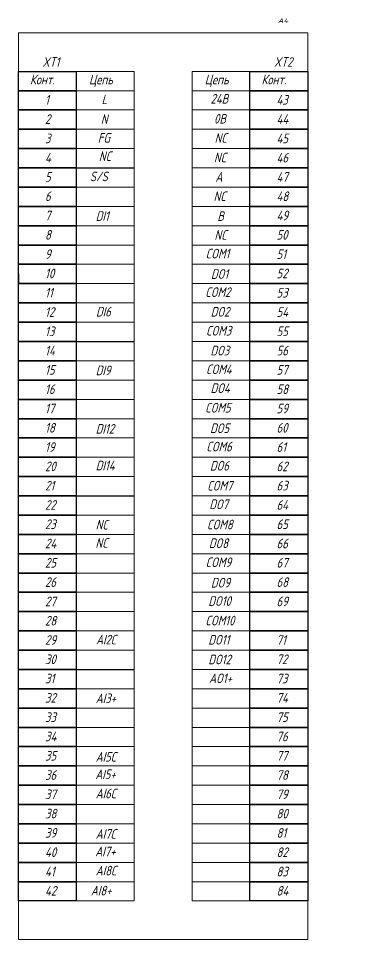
# Model space of a CAD drawing. Header units: inches. Extents: x 12 to 962, y -650 to 597.
# Drawn here: x 737.5 to 828.8, y -372.5 to -133.8 of the extents above; entities that cross this region are included whole.
import ezdxf
from ezdxf.enums import TextEntityAlignment as Align

# ---------------------------------------------------------------- set-up
doc = ezdxf.new("R2010")
doc.units = ezdxf.units.IN
doc.header["$MEASUREMENT"] = 0
doc.layers.add('SYMS', color=7, linetype='Continuous')
doc.layers.add('TAGS', color=150, linetype='Continuous')
doc.styles.get("Standard").update_dxf_attribs({"font": 'arial.ttf'})
doc.styles.add('WD_IEC', font='ISOCP2.shx', dxfattribs={"width": 0.9, "height": 4})
doc.styles.add('ГОСТ_', font='cs_gost2304.shx', dxfattribs={"oblique": 15})

# ---------------------------------------------------------------- blocks, each defined once
blk = doc.blocks.new('HAA_PLC160')
for p, q in [((0, 225), (0, 225)), ((75, 225), (75, 220)), ((15, 200), (30, 200)), ((75, 175), (75, 170)), ((0, 172.5), (0, 170)), ((75, 165), (75, 160)), ((15, 155), (30, 155)), ((75, 155), (75, 150)), ((75, 145), (75, 140)), ((15, 115), (30, 115)), ((75, 95), (75, 90)), ((75, 85), (75, 80)), ((75, 75), (75, 70)), ((15, 70), (30, 70)), ((75, 65), (75, 60)), ((75, 15), (75, 10))]:
    blk.add_line(p, q)
at = {"layer": 'SYMS', "color": 0, "lineweight": 15}
for p, q in [((15, 225), (15, 220)), ((15, 225), (30, 225)), ((45, 225), (45, 220)), ((45, 225), (60, 225)), ((15, 220), (30, 220)), ((15, 220), (15, 215)), ((45, 220), (60, 220)), ((45, 220), (45, 215)), ((15, 215), (30, 215)), ((15, 215), (30, 215)), ((15, 215), (15, 210)), ((45, 215), (60, 215)), ((45, 215), (60, 215)), ((45, 215), (45, 210)), ((15, 210), (30, 210)), ((15, 210), (30, 210)), ((15, 210), (15, 205)), ((45, 210), (60, 210)), ((45, 210), (60, 210)), ((45, 210), (45, 205)), ((15, 205), (30, 205)), ((15, 205), (30, 205)), ((15, 205), (15, 200)), ((15, 205), (30, 205)), ((45, 205), (60, 205)), ((45, 205), (60, 205)), ((45, 205), (45, 200)), ((15, 200), (30, 200)), ((15, 200), (30, 200)), ((15, 200), (15, 195)), ((45, 200), (60, 200)), ((45, 200), (60, 200)), ((45, 200), (45, 195)), ((15, 195), (30, 195)), ((15, 195), (30, 195)), ((15, 195), (15, 190)), ((45, 195), (60, 195)), ((45, 195), (60, 195)), ((45, 195), (45, 190)), ((15, 190), (30, 190)), ((15, 190), (30, 190)), ((15, 190), (15, 185)), ((45, 190), (60, 190)), ((45, 190), (60, 190)), ((45, 190), (45, 185)), ((0, 185), (0, 170)), ((15, 185), (30, 185)), ((15, 185), (30, 185)), ((15, 185), (15, 180)), ((45, 185), (60, 185)), ((45, 185), (60, 185)), ((45, 185), (45, 180)), ((15, 180), (30, 180)), ((15, 180), (30, 180)), ((15, 180), (15, 175)), ((45, 180), (60, 180)), ((45, 180), (60, 180)), ((45, 180), (45, 175)), ((15, 175), (30, 175)), ((15, 175), (30, 175)), ((15, 175), (15, 170)), ((45, 175), (60, 175)), ((45, 175), (45, 170)), ((45, 175), (60, 175)), ((15, 170), (30, 170)), ((15, 170), (30, 170)), ((15, 170), (15, 165)), ((45, 170), (60, 170)), ((45, 170), (45, 165)), ((45, 170), (60, 170)), ((15, 165), (30, 165)), ((15, 165), (30, 165)), ((15, 165), (15, 160)), ((45, 165), (60, 165)), ((45, 165), (45, 160)), ((45, 165), (60, 165)), ((15, 160), (30, 160)), ((15, 160), (15, 155)), ((15, 160), (30, 160)), ((45, 160), (60, 160)), ((45, 160), (45, 155)), ((45, 160), (60, 160)), ((45, 160), (60, 160)), ((15, 155), (15, 150)), ((45, 155), (60, 155)), ((45, 155), (45, 150)), ((45, 155), (60, 155)), ((15, 150), (30, 150)), ((15, 150), (30, 150)), ((15, 150), (15, 145)), ((45, 150), (60, 150)), ((45, 150), (45, 145)), ((45, 150), (60, 150)), ((45, 150), (60, 150)), ((15, 145), (30, 145)), ((15, 145), (30, 145)), ((15, 145), (15, 140)), ((45, 145), (60, 145)), ((45, 145), (45, 140)), ((45, 145), (60, 145)), ((15, 140), (30, 140)), ((15, 140), (30, 140)), ((15, 140), (15, 135)), ((45, 140), (60, 140)), ((45, 140), (45, 135)), ((15, 135), (30, 135)), ((15, 135), (30, 135)), ((15, 135), (15, 130)), ((45, 135), (60, 135)), ((45, 135), (60, 135)), ((45, 135), (45, 130)), ((15, 130), (30, 130)), ((15, 130), (30, 130)), ((15, 130), (15, 125)), ((45, 130), (60, 130)), ((45, 130), (60, 130)), ((45, 130), (45, 125)), ((15, 125), (30, 125)), ((15, 125), (30, 125)), ((15, 125), (15, 120)), ((45, 125), (60, 125)), ((45, 125), (60, 125)), ((45, 125), (45, 120)), ((15, 120), (30, 120)), ((15, 120), (30, 120)), ((15, 120), (15, 115)), ((45, 120), (60, 120)), ((45, 120), (60, 120)), ((45, 120), (45, 115)), ((15, 115), (30, 115)), ((15, 115), (15, 110)), ((45, 115), (60, 115)), ((45, 115), (60, 115)), ((45, 115), (45, 110)), ((15, 110), (30, 110)), ((15, 110), (30, 110)), ((15, 110), (15, 105)), ((45, 110), (60, 110)), ((45, 110), (60, 110)), ((45, 110), (45, 105)), ((15, 105), (30, 105)), ((15, 105), (30, 105)), ((15, 105), (15, 100)), ((45, 105), (60, 105)), ((45, 105), (60, 105)), ((45, 105), (45, 100)), ((15, 100), (30, 100)), ((15, 100), (30, 100)), ((15, 100), (15, 95)), ((45, 100), (60, 100)), ((45, 100), (60, 100)), ((45, 100), (45, 95)), ((15, 95), (30, 95)), ((15, 95), (30, 95)), ((15, 95), (15, 90)), ((45, 95), (60, 95)), ((45, 95), (45, 90)), ((45, 95), (60, 95)), ((15, 90), (30, 90)), ((15, 90), (30, 90)), ((15, 90), (15, 85)), ((45, 90), (60, 90)), ((45, 90), (45, 85)), ((45, 90), (60, 90)), ((15, 85), (30, 85)), ((15, 85), (30, 85)), ((15, 85), (15, 80)), ((45, 85), (60, 85)), ((45, 85), (45, 80)), ((45, 85), (60, 85)), ((15, 80), (30, 80)), ((15, 80), (30, 80)), ((15, 80), (15, 75)), ((45, 80), (60, 80)), ((45, 80), (45, 75)), ((45, 80), (60, 80)), ((45, 80), (60, 80)), ((15, 75), (30, 75)), ((15, 75), (15, 70)), ((15, 75), (30, 75)), ((45, 75), (60, 75)), ((45, 75), (45, 70)), ((45, 75), (60, 75)), ((15, 70), (15, 65)), ((45, 70), (60, 70)), ((45, 70), (45, 65)), ((45, 70), (60, 70)), ((45, 70), (60, 70)), ((15, 65), (30, 65)), ((15, 65), (30, 65)), ((15, 65), (15, 60)), ((45, 65), (60, 65)), ((45, 65), (45, 60)), ((45, 65), (60, 65)), ((15, 60), (30, 60)), ((15, 60), (30, 60)), ((15, 60), (15, 55)), ((45, 60), (60, 60)), ((45, 60), (45, 55)), ((15, 55), (30, 55)), ((15, 55), (30, 55)), ((15, 55), (15, 50)), ((45, 55), (60, 55)), ((45, 55), (60, 55)), ((45, 55), (45, 50)), ((15, 50), (30, 50)), ((15, 50), (30, 50)), ((15, 50), (15, 45)), ((45, 50), (60, 50)), ((45, 50), (60, 50)), ((45, 50), (45, 45)), ((15, 45), (30, 45)), ((15, 45), (30, 45)), ((15, 45), (15, 40)), ((45, 45), (60, 45)), ((45, 45), (60, 45)), ((45, 45), (45, 40)), ((15, 40), (30, 40)), ((15, 40), (30, 40)), ((15, 40), (15, 35)), ((45, 40), (60, 40)), ((45, 40), (60, 40)), ((45, 40), (45, 35)), ((15, 35), (30, 35)), ((15, 35), (30, 35)), ((15, 35), (15, 30)), ((45, 35), (60, 35)), ((45, 35), (60, 35)), ((45, 35), (45, 30)), ((15, 30), (30, 30)), ((15, 30), (30, 30)), ((15, 30), (15, 25)), ((45, 30), (60, 30)), ((45, 30), (60, 30)), ((45, 30), (45, 25)), ((15, 25), (30, 25)), ((15, 25), (30, 25)), ((15, 25), (15, 20)), ((45, 25), (60, 25)), ((45, 25), (60, 25)), ((45, 25), (45, 20)), ((15, 20), (30, 20)), ((15, 20), (30, 20)), ((15, 20), (15, 15)), ((45, 20), (60, 20)), ((45, 20), (60, 20)), ((45, 20), (45, 15)), ((15, 15), (30, 15)), ((15, 15), (30, 15)), ((15, 15), (15, 10)), ((45, 15), (60, 15)), ((45, 15), (45, 10)), ((45, 15), (60, 15)), ((15, 10), (30, 10)), ((45, 10), (60, 10)), ((45, 10), (60, 10))]:
    blk.add_line(p, q, dxfattribs=at)
at = {"layer": 'SYMS', "lineweight": 15}
for p, q in [((30, 225), (30, 220)), ((60, 225), (60, 220)), ((30, 220), (30, 215)), ((60, 220), (60, 215)), ((30, 215), (30, 210)), ((60, 215), (60, 210)), ((30, 210), (30, 205)), ((60, 210), (60, 205)), ((30, 205), (30, 200)), ((60, 205), (60, 200)), ((30, 200), (30, 195)), ((60, 200), (60, 195)), ((30, 195), (30, 190)), ((60, 195), (60, 190)), ((30, 190), (30, 185)), ((60, 190), (60, 185)), ((30, 185), (30, 180)), ((60, 185), (60, 180)), ((30, 180), (30, 175)), ((60, 180), (60, 175)), ((30, 175), (30, 170)), ((60, 175), (60, 170)), ((30, 170), (30, 165)), ((60, 170), (60, 165)), ((30, 165), (30, 160)), ((60, 165), (60, 160)), ((30, 160), (30, 155)), ((60, 160), (60, 155)), ((30, 155), (30, 150)), ((60, 155), (60, 150)), ((30, 150), (30, 145)), ((60, 150), (60, 145)), ((30, 145), (30, 140)), ((60, 145), (60, 140)), ((30, 140), (30, 135)), ((60, 140), (60, 135)), ((30, 135), (30, 130)), ((60, 135), (60, 130)), ((30, 130), (30, 125)), ((60, 130), (60, 125)), ((30, 125), (30, 120)), ((60, 125), (60, 120)), ((30, 120), (30, 115)), ((60, 120), (60, 115)), ((30, 115), (30, 110)), ((60, 115), (60, 110)), ((30, 110), (30, 105)), ((60, 110), (60, 105)), ((30, 105), (30, 100)), ((60, 105), (60, 100)), ((30, 100), (30, 95)), ((60, 100), (60, 95)), ((30, 95), (30, 90)), ((60, 95), (60, 90)), ((30, 90), (30, 85)), ((60, 90), (60, 85)), ((30, 85), (30, 80)), ((60, 85), (60, 80)), ((30, 80), (30, 75)), ((60, 80), (60, 75)), ((30, 75), (30, 70)), ((60, 75), (60, 70)), ((30, 70), (30, 65)), ((60, 70), (60, 65)), ((30, 65), (30, 60)), ((60, 65), (60, 60)), ((30, 60), (30, 55)), ((60, 60), (60, 55)), ((30, 55), (30, 50)), ((60, 55), (60, 50)), ((30, 50), (30, 45)), ((60, 50), (60, 45)), ((30, 45), (30, 40)), ((60, 45), (60, 40)), ((30, 40), (30, 35)), ((60, 40), (60, 35)), ((30, 35), (30, 30)), ((60, 35), (60, 30)), ((30, 30), (30, 25)), ((60, 30), (60, 25)), ((30, 25), (30, 20)), ((60, 25), (60, 20)), ((30, 20), (30, 15)), ((60, 20), (60, 15)), ((30, 15), (30, 10)), ((60, 15), (60, 10))]:
    blk.add_line(p, q, dxfattribs=at)
at = {"layer": 'SYMS'}
blk.add_line((0, 172.5), (0, 170), dxfattribs=at)
at = {"layer": 'SYMS', "lineweight": 15}
blk.add_lwpolyline([(0, 235), (75, 235), (75, 0), (0, 0)], close=True, dxfattribs=at)
at = {"layer": 'SYMS'}
for points in [[(0, 225), (15, 225), (15, 220), (0, 220)], [(60, 225), (75, 225), (75, 220), (60, 220)], [(0, 220), (15, 220), (15, 215), (0, 215)], [(60, 220), (75, 220), (75, 215), (60, 215)], [(0, 215), (15, 215), (15, 210), (0, 210)], [(60, 215), (75, 215), (75, 210), (60, 210)], [(0, 210), (15, 210), (15, 205), (0, 205)], [(60, 210), (75, 210), (75, 205), (60, 205)], [(0, 205), (15, 205), (15, 200), (0, 200)], [(60, 205), (75, 205), (75, 200), (60, 200)], [(0, 200), (15, 200), (15, 195), (0, 195)], [(60, 200), (75, 200), (75, 195), (60, 195)], [(0, 195), (15, 195), (15, 190), (0, 190)], [(60, 195), (75, 195), (75, 190), (60, 190)], [(0, 190), (15, 190), (15, 185), (0, 185)], [(60, 190), (75, 190), (75, 185), (60, 185)], [(0, 185), (15, 185), (15, 180), (0, 180)], [(60, 185), (75, 185), (75, 180), (60, 180)], [(0, 180), (15, 180), (15, 175), (0, 175)], [(60, 180), (75, 180), (75, 175), (60, 175)], [(0, 175), (15, 175), (15, 170), (0, 170)], [(60, 175), (75, 175), (75, 170), (60, 170)], [(0, 170), (15, 170), (15, 165), (0, 165)], [(60, 170), (75, 170), (75, 165), (60, 165)], [(0, 165), (15, 165), (15, 160), (0, 160)], [(60, 165), (75, 165), (75, 160), (60, 160)], [(0, 160), (15, 160), (15, 155), (0, 155)], [(60, 160), (75, 160), (75, 155), (60, 155)], [(0, 155), (15, 155), (15, 150), (0, 150)], [(60, 155), (75, 155), (75, 150), (60, 150)], [(0, 150), (15, 150), (15, 145), (0, 145)], [(60, 150), (75, 150), (75, 145), (60, 145)], [(0, 145), (15, 145), (15, 140), (0, 140)], [(60, 145), (75, 145), (75, 140), (60, 140)], [(0, 140), (15, 140), (15, 135), (0, 135)], [(60, 140), (75, 140), (75, 135), (60, 135)], [(0, 135), (15, 135), (15, 130), (0, 130)], [(60, 135), (75, 135), (75, 130), (60, 130)], [(0, 130), (15, 130), (15, 125), (0, 125)], [(60, 130), (75, 130), (75, 125), (60, 125)], [(0, 125), (15, 125), (15, 120), (0, 120)], [(60, 125), (75, 125), (75, 120), (60, 120)], [(0, 120), (15, 120), (15, 115), (0, 115)], [(60, 120), (75, 120), (75, 115), (60, 115)], [(0, 115), (15, 115), (15, 110), (0, 110)], [(60, 115), (75, 115), (75, 110), (60, 110)], [(0, 110), (15, 110), (15, 105), (0, 105)], [(60, 110), (75, 110), (75, 105), (60, 105)], [(0, 105), (15, 105), (15, 100), (0, 100)], [(60, 105), (75, 105), (75, 100), (60, 100)], [(0, 100), (15, 100), (15, 95), (0, 95)], [(60, 100), (75, 100), (75, 95), (60, 95)], [(0, 95), (15, 95), (15, 90), (0, 90)], [(60, 95), (75, 95), (75, 90), (60, 90)], [(0, 90), (15, 90), (15, 85), (0, 85)], [(60, 90), (75, 90), (75, 85), (60, 85)], [(0, 85), (15, 85), (15, 80), (0, 80)], [(60, 85), (75, 85), (75, 80), (60, 80)], [(0, 80), (15, 80), (15, 75), (0, 75)], [(60, 80), (75, 80), (75, 75), (60, 75)], [(0, 75), (15, 75), (15, 70), (0, 70)], [(60, 75), (75, 75), (75, 70), (60, 70)], [(0, 70), (15, 70), (15, 65), (0, 65)], [(60, 70), (75, 70), (75, 65), (60, 65)], [(0, 65), (15, 65), (15, 60), (0, 60)], [(60, 65), (75, 65), (75, 60), (60, 60)], [(0, 60), (15, 60), (15, 55), (0, 55)], [(60, 60), (75, 60), (75, 55), (60, 55)], [(0, 55), (15, 55), (15, 50), (0, 50)], [(60, 55), (75, 55), (75, 50), (60, 50)], [(0, 50), (15, 50), (15, 45), (0, 45)], [(60, 50), (75, 50), (75, 45), (60, 45)], [(0, 45), (15, 45), (15, 40), (0, 40)], [(60, 45), (75, 45), (75, 40), (60, 40)], [(0, 40), (15, 40), (15, 35), (0, 35)], [(60, 40), (75, 40), (75, 35), (60, 35)], [(0, 35), (15, 35), (15, 30), (0, 30)], [(60, 35), (75, 35), (75, 30), (60, 30)], [(0, 30), (15, 30), (15, 25), (0, 25)], [(60, 30), (75, 30), (75, 25), (60, 25)], [(0, 25), (15, 25), (15, 20), (0, 20)], [(60, 25), (75, 25), (75, 20), (60, 20)], [(0, 20), (15, 20), (15, 15), (0, 15)], [(60, 20), (75, 20), (75, 15), (60, 15)], [(0, 15), (15, 15), (15, 10), (0, 10)], [(60, 15), (75, 15), (75, 10), (60, 10)]]:
    blk.add_lwpolyline(points, close=True, dxfattribs=at)
at = {"linetype": 'ByBlock', "lineweight": 15, "char_height": 2.5, "attachment_point": 1, "style": 'ГОСТ_'}
for s, insert in [('1', (6.89, 218.89)), ('43', (66.89, 218.89)), ('2', (6.89, 213.89)), ('44', (66.89, 213.89)), ('3', (6.89, 208.89)), ('45', (66.89, 208.89)), ('4', (6.89, 203.89)), ('46', (66.89, 203.89)), ('5', (6.89, 198.89)), ('47', (66.89, 198.89)), ('6', (6.89, 193.89)), ('48', (66.89, 193.89)), ('7', (6.89, 188.89)), ('49', (66.89, 188.89)), ('8', (6.89, 183.89)), ('50', (66.89, 183.89)), ('9', (6.89, 178.89)), ('51', (66.89, 178.89)), ('10', (6.89, 173.89)), ('52', (66.89, 173.89)), ('11', (6.89, 168.89)), ('53', (66.89, 168.89)), ('12', (6.89, 163.89)), ('54', (66.89, 163.89)), ('13', (6.89, 158.89)), ('55', (66.89, 158.89)), ('14', (6.89, 153.89)), ('56', (66.89, 153.89)), ('15', (6.89, 148.89)), ('57', (66.89, 148.89)), ('16', (6.89, 143.89)), ('58', (66.89, 143.89)), ('17', (6.89, 138.89)), ('59', (66.89, 138.89)), ('18', (6.89, 133.89)), ('60', (66.89, 133.89)), ('19', (6.89, 128.89)), ('61', (66.89, 128.89)), ('20', (6.89, 123.89)), ('62', (66.89, 123.89)), ('21', (6.89, 118.89)), ('63', (66.89, 118.89)), ('22', (6.89, 113.89)), ('64', (66.89, 113.89)), ('23', (6.89, 108.89)), ('65', (66.89, 108.89)), ('24', (6.89, 103.89)), ('66', (66.89, 103.89)), ('25', (6.89, 98.89)), ('67', (66.89, 98.89)), ('26', (6.89, 93.89)), ('68', (66.89, 93.89)), ('27', (6.89, 88.89)), ('69', (66.89, 88.89)), ('28', (6.89, 83.89)), ('29', (6.89, 78.89)), ('71', (66.89, 78.89)), ('30', (6.89, 73.89)), ('72', (66.89, 73.89)), ('31', (6.89, 68.89)), ('73', (66.89, 68.89)), ('32', (6.89, 63.89)), ('74', (66.89, 63.89)), ('33', (6.89, 58.89)), ('75', (66.89, 58.89)), ('34', (6.89, 53.89)), ('76', (66.89, 53.89)), ('35', (6.89, 48.89)), ('77', (66.89, 48.89)), ('36', (6.89, 43.89)), ('78', (66.89, 43.89)), ('37', (6.89, 38.89)), ('79', (66.89, 38.89)), ('38', (6.89, 33.89)), ('80', (66.89, 33.89)), ('39', (6.89, 28.89)), ('81', (66.89, 28.89)), ('40', (6.89, 23.89)), ('82', (66.89, 23.89)), ('41', (6.89, 18.89)), ('83', (66.89, 18.89)), ('42', (6.89, 13.89)), ('84', (66.89, 13.89))]:
    blk.add_mtext_dynamic_manual_height_columns(s, width=8.7488, gutter_width=12.5, heights=[1.496580637194711e-13], dxfattribs=dict(at, insert=insert))
at = {"style": 'ГОСТ_', "oblique": 15, "width": 2.125499}
for tag, p, flags in [('MFG', (738.81, 2699.48), 9), ('CAT', (738.81, 2679.48), 9), ('ASSYCODE', (727.47, 2580.5), 1), ('FAMILY', (727.47, 2568.5), 1)]:
    blk.add_attdef(tag, p, '', height=10.72, dxfattribs=dict(at, flags=flags))
at = {"style": 'ГОСТ_', "oblique": 15, "width": 2.125499, "flags": 1}
for tag, p in [('INST', (722.45, 2689.44)), ('LOC', (711.25, 2665.44)), ('XREF', (734.35, 2563.18)), ('DESC1', (744.41, 2540.78)), ('DESC2', (750.69, 2514.86)), ('DESC3', (749.82, 2488.94))]:
    blk.add_attdef(tag, text='', height=10.72, dxfattribs=at).set_placement(p, align=Align.RIGHT)
at = {"style": 'ГОСТ_', "oblique": 15, "width": 1.682067}
blk.add_attdef('TAG1', text='', height=1.19, dxfattribs=at).set_placement((69.91, 237.54), align=Align.RIGHT)
at = {"style": 'WD_IEC', "width": 0.8, "flags": 1}
for tag, p in [('TERM01', (0, 218.5)), ('TERM02', (0, 213.5)), ('TERM03', (0, 208.5)), ('TERM04', (0, 203.5)), ('TERM05', (0, 198.5)), ('TERM06', (0, 193.5)), ('TERM07', (0, 188.5)), ('TERM08', (0, 183.5)), ('TERM09', (0, 178.5)), ('TERM10', (0, 173.5)), ('TERM11', (0, 168.5)), ('TERM12', (0, 163.5)), ('TERM13', (0, 158.5)), ('TERM14', (0, 153.5)), ('TERM15', (0, 148.5)), ('TERM16', (0, 143.5)), ('TERM17', (0, 138.5)), ('TERM18', (0, 133.5)), ('TERM19', (0, 128.5)), ('TERM20', (0, 123.5)), ('TERM21', (0, 118.5)), ('TERM22', (0, 113.5)), ('TERM23', (0, 108.5)), ('TERM24', (0, 103.5)), ('TERM25', (0, 98.5)), ('TERM26', (0, 93.5)), ('TERM27', (0, 88.5)), ('TERM28', (0, 83.5)), ('TERM29', (0, 78.5)), ('TERM30', (0, 73.5)), ('TERM31', (0, 68.5)), ('TERM32', (0, 63.5)), ('TERM33', (0, 58.5)), ('TERM34', (0, 53.5)), ('TERM35', (0, 48.5)), ('TERM36', (0, 43.5)), ('TERM37', (0, 38.5)), ('TERM38', (0, 33.5)), ('TERM39', (0, 28.5)), ('TERM40', (0, 23.5)), ('TERM41', (0, 18.5)), ('TERM42', (0, 13.5))]:
    blk.add_attdef(tag, p, '', height=2, dxfattribs=at)
for tag, p in [('TERM43', (75, 218.5)), ('TERM44', (75, 213.5)), ('TERM45', (75, 208.5)), ('TERM46', (75, 203.5)), ('TERM47', (75, 198.5)), ('TERM48', (75, 193.5)), ('TERM49', (75, 188.5)), ('TERM50', (75, 183.5)), ('TERM51', (75, 178.5)), ('TERM52', (75, 173.5)), ('TERM53', (75, 168.5)), ('TERM54', (75, 163.5)), ('TERM55', (75, 158.5)), ('TERM56', (75, 153.5)), ('TERM57', (75, 148.5)), ('TERM58', (75, 143.5)), ('TERM59', (75, 138.5)), ('TERM60', (75, 133.5)), ('TERM61', (75, 128.5)), ('TERM62', (75, 123.5)), ('TERM63', (75, 118.5)), ('TERM64', (75, 113.5)), ('TERM65', (75, 108.5)), ('TERM66', (75, 103.5)), ('TERM67', (75, 98.5)), ('TERM68', (75, 93.5)), ('TERM69', (75, 88.5)), ('TERM70', (75, 83.5)), ('TERM71', (75, 78.5)), ('TERM72', (75, 73.5)), ('TERM73', (75, 68.5)), ('TERM74', (75, 63.5)), ('TERM75', (75, 58.5)), ('TERM76', (75, 53.5)), ('TERM77', (75, 48.5)), ('TERM78', (75, 43.5)), ('TERM79', (75, 38.5)), ('TERM80', (75, 33.5)), ('TERM81', (75, 28.5)), ('TERM82', (75, 23.5)), ('TERM83', (75, 18.5)), ('TERM84', (75, 13.5))]:
    blk.add_attdef(tag, text='', height=2, dxfattribs=at).set_placement(p, align=Align.RIGHT)
at = {"style": 'WD_IEC', "flags": 1}
for tag, p in [('X4TERM01', (0, 217.5)), ('X1TERM43', (75, 217.5)), ('X4TERM02', (0, 212.5)), ('X1TERM44', (75, 212.5)), ('X4TERM03', (0, 207.5)), ('X1TERM45', (75, 207.5)), ('X4TERM04', (0, 202.5)), ('X1TERM46', (75, 202.5)), ('X4TERM05', (0, 197.5)), ('X1TERM47', (75, 197.5)), ('X4TERM06', (0, 192.5)), ('X1TERM48', (75, 192.5)), ('X4TERM07', (0, 187.5)), ('X1TERM49', (75, 187.5)), ('X4TERM08', (0, 182.5)), ('X1TERM50', (75, 182.5)), ('X4TERM09', (0, 177.5)), ('X1TERM51', (75, 177.5)), ('X4TERM10', (0, 172.5)), ('X1TERM52', (75, 172.5)), ('X4TERM11', (0, 167.5)), ('X1TERM53', (75, 167.5)), ('X4TERM12', (0, 162.5)), ('X1TERM54', (75, 162.5)), ('X4TERM13', (0, 157.5)), ('X1TERM55', (75, 157.5)), ('X4TERM14', (0, 152.5)), ('X1TERM56', (75, 152.5)), ('X4TERM15', (0, 147.5)), ('X1TERM57', (75, 147.5)), ('X4TERM16', (0, 142.5)), ('X1TERM58', (75, 142.5)), ('X4TERM17', (0, 137.5)), ('X1TERM59', (75, 137.5)), ('X4TERM18', (0, 132.5)), ('X1TERM60', (75, 132.5)), ('X4TERM19', (0, 127.5)), ('X1TERM61', (75, 127.5)), ('X4TERM20', (0, 122.5)), ('X1TERM62', (75, 122.5)), ('X4TERM21', (0, 117.5)), ('X1TERM63', (75, 117.5)), ('X4TERM22', (0, 112.5)), ('X1TERM64', (75, 112.5)), ('X4TERM23', (0, 107.5)), ('X1TERM65', (75, 107.5)), ('X4TERM24', (0, 102.5)), ('X1TERM66', (75, 102.5)), ('X4TERM25', (0, 97.5)), ('X1TERM67', (75, 97.5)), ('X4TERM26', (0, 92.5)), ('X1TERM68', (75, 92.5)), ('X4TERM27', (0, 87.5)), ('X1TERM69', (75, 87.5)), ('X4TERM28', (0, 82.5)), ('X1TERM70', (75, 82.5)), ('X4TERM29', (0, 77.5)), ('X1TERM71', (75, 77.5)), ('X4TERM30', (0, 72.5)), ('X1TERM72', (75, 72.5)), ('X4TERM31', (0, 67.5)), ('X1TERM73', (75, 67.5)), ('X4TERM32', (0, 62.5)), ('X1TERM74', (75, 62.5)), ('X4TERM33', (0, 57.5)), ('X1TERM75', (75, 57.5)), ('X4TERM34', (0, 52.5)), ('X1TERM76', (75, 52.5)), ('X4TERM35', (0, 47.5)), ('X1TERM77', (75, 47.5)), ('X4TERM36', (0, 42.5)), ('X1TERM78', (75, 42.5)), ('X4TERM37', (0, 37.5)), ('X1TERM79', (75, 37.5)), ('X4TERM38', (0, 32.5)), ('X1TERM80', (75, 32.5)), ('X4TERM39', (0, 27.5)), ('X1TERM81', (75, 27.5)), ('X4TERM40', (0, 22.5)), ('X1TERM82', (75, 22.5)), ('X4TERM41', (0, 17.5)), ('X1TERM83', (75, 17.5)), ('X4TERM42', (0, 12.5)), ('X1TERM84', (75, 12.5))]:
    blk.add_attdef(tag, p, '', height=0.08, dxfattribs=at)
at = {"flags": 1}
for tag, p in [('X1LINK', (75, 217.5)), ('X2LINK', (75, 212.5)), ('X3LINK', (75, 207.5)), ('X4LINK', (75, 202.5)), ('X5LINK', (75, 197.5)), ('X6LINK', (75, 192.5)), ('X7LINK', (75, 187.5)), ('X8LINK', (75, 182.5)), ('X1LINK', (75, 142.5)), ('X1LINK', (75, 137.5)), ('X2LINK', (75, 132.5)), ('X3LINK', (75, 127.5)), ('X4LINK', (75, 122.5)), ('X5LINK', (75, 117.5)), ('X6LINK', (75, 112.5)), ('X7LINK', (75, 107.5)), ('X8LINK', (75, 102.5)), ('X1LINK', (75, 62.5)), ('X1LINK', (75, 57.5)), ('X2LINK', (75, 52.5)), ('X3LINK', (75, 47.5)), ('X4LINK', (75, 42.5)), ('X5LINK', (75, 37.5)), ('X6LINK', (75, 32.5)), ('X7LINK', (75, 27.5)), ('X8LINK', (75, 22.5))]:
    blk.add_attdef(tag, p, '', height=0.01, dxfattribs=at)
at = {"layer": 'SYMS', "color": 0, "lineweight": 15, "char_height": 2.5, "attachment_point": 1, "style": 'ГОСТ_'}
for s, width, gutter_width, heights, insert in [('XT1', 8.7488, 12.5, [0], (6.22, 228.69)), ('XT2', 8.7488, 12.5, [0], (66.22, 228.69)), ('Цепь', 8.7488, 12.5, [0], (18.28, 224.14)), ('Цепь', 8.7488, 12.5, [0], (48.28, 224.14)), ('L', 8.7488, 12.5, [1.496580637194711e-13], (21.56, 219.02)), ('24В', 6.2175, 12.5, [1.496580637194711e-13], (49.78, 219.15)), ('N', 8.7488, 12.5, [1.496580637194711e-13], (21.35, 213.87)), ('0В', 8.7488, 12.5, [1.496580637194711e-13], (50.69, 213.97)), ('FG', 8.7488, 12.5, [1.496580637194711e-13], (20.57, 209.04)), ('NC', 8.7488, 12.5, [1.496580637194711e-13], (50.83, 208.99)), ('NC', 6.2175, 12.5, [1.496580637194711e-13], (20.83, 204.26)), ('NC', 8.7488, 12.5, [1.496580637194711e-13], (50.66, 203.94)), ('S/S', 8.7488, 12.5, [1.496580637194711e-13], (18.51, 199.04)), ('A', 8.7488, 12.5, [1.496580637194711e-13], (51.02, 198.91)), ('NC', 8.7488, 12.5, [1.496580637194711e-13], (50.57, 193.89)), ('DI1', 8.7488, 12.5, [1.496580637194711e-13], (20.02, 188.77)), ('B', 8.7488, 12.5, [1.496580637194711e-13], (51.54, 188.75)), ('NC', 8.7488, 12.5, [1.496580637194711e-13], (50.79, 183.86)), ('COM1', 8.7488, 12.5, [1.496580637194711e-13], (48.51, 179.03)), ('DO1', 8.7488, 12.5, [1.496580637194711e-13], (49.88, 173.74)), ('COM2', 8.7488, 12.5, [1.496580637194711e-13], (48.4, 169.04)), ('DI6', 10.9067, 12.5, [1.496580637194711e-13], (20.1, 163.98)), ('DO2', 8.7488, 12.5, [1.496580637194711e-13], (49.82, 163.95)), ('COM3', 8.7488, 12.5, [1.496580637194711e-13], (48.6, 159.04)), ('DO3', 8.7488, 12.5, [1.496580637194711e-13], (49.75, 153.89)), ('DI9', 8.7488, 12.5, [1.496580637194711e-13], (20.02, 148.77)), ('COM4', 8.7488, 12.5, [1.496580637194711e-13], (48.6, 149.04)), ('DO4', 6.2175, 12.5, [1.496580637194711e-13], (49.78, 144.15)), ('COM5', 6.2175, 12.5, [1.496580637194711e-13], (48.37, 139.09)), ('DO5', 8.7488, 12.5, [1.496580637194711e-13], (49.66, 133.77)), ('DI12', 14.1739, 12.5, [1.496580637194711e-13], (20.02, 133.62)), ('COM6', 8.7488, 12.5, [1.496580637194711e-13], (48.67, 129.01)), ('DI14', 13.6716, 12.5, [1.496580637194711e-13], (20.02, 124.11)), ('DO6', 8.7488, 12.5, [1.496580637194711e-13], (49.62, 124.05)), ('COM7', 8.7488, 12.5, [1.496580637194711e-13], (48.9, 118.87)), ('DO7', 8.7488, 12.5, [1.496580637194711e-13], (49.46, 114.06)), ('NC', 8.7488, 12.5, [1.496580637194711e-13], (20.02, 108.77)), ('COM8', 8.7488, 12.5, [1.496580637194711e-13], (48.86, 108.81)), ('NC', 2.5, 0, [1.496580637194711e-13], (19.96, 104.04)), ('DO8', 8.7488, 12.5, [1.496580637194711e-13], (49.35, 103.98)), ('COM9', 8.7488, 12.5, [1.496580637194711e-13], (48.51, 99.03)), ('DO9', 8.7488, 12.5, [1.496580637194711e-13], (49.88, 93.74)), ('DO10', 8.7488, 12.5, [1.496580637194711e-13], (49.2, 88.99)), ('COM10', 8.7488, 12.5, [1.496580637194711e-13], (48.44, 83.93)), ('AI2С', 10.9067, 12.5, [1.496580637194711e-13], (20.1, 78.98)), ('DO11', 8.7488, 12.5, [1.496580637194711e-13], (49.2, 78.95)), ('DO12', 8.7488, 12.5, [1.496580637194711e-13], (49.2, 73.84)), ('AO1+', 8.7488, 12.5, [1.496580637194711e-13], (49.39, 68.96)), ('AI3+', 8.7488, 12.5, [1.496580637194711e-13], (20.02, 63.77)), ('AI5С', 14.1739, 12.5, [1.496580637194711e-13], (20.02, 48.62)), ('AI5+', 11.16, 12.5, [1.496580637194711e-13], (19.89, 44.08)), ('AI6С', 13.6716, 12.5, [1.496580637194711e-13], (20.02, 39.11)), ('AI7С', 14.1739, 12.5, [1.496580637194711e-13], (20.02, 28.62)), ('AI7+', 11.16, 12.5, [1.496580637194711e-13], (19.89, 24.08)), ('AI8С', 13.6716, 12.5, [1.496580637194711e-13], (20.02, 19.11)), ('AI8+', 13.6716, 12.5, [1.496580637194711e-13], (18.76, 13.93))]:
    blk.add_mtext_dynamic_manual_height_columns(s, width=width, gutter_width=gutter_width, heights=heights, dxfattribs=dict(at, insert=insert))
at = {"layer": 'SYMS', "linetype": 'ByBlock', "lineweight": 15, "char_height": 2.5, "attachment_point": 1, "style": 'ГОСТ_'}
for insert in [(3, 224.14), (63, 224.14)]:
    blk.add_mtext_dynamic_manual_height_columns('Конт.', width=8.7488, gutter_width=12.5, heights=[0], dxfattribs=dict(at, insert=insert))

msp = doc.modelspace()

# ---------------------------------------------------------------- block references
at = {"layer": 'SYMS', "lineweight": 40}
ref = msp.add_blockref('HAA_PLC160', (737.5, -372.5), dxfattribs=at)
ref.add_attrib('TAG1', 'A4', dxfattribs={"layer": 'TAGS', "height": 1.189, "style": 'ГОСТ_', "oblique": 15, "width": 1.682067}).set_placement((807.41, -134.96), align=Align.RIGHT)

doc.saveas('drawing.dxf')
